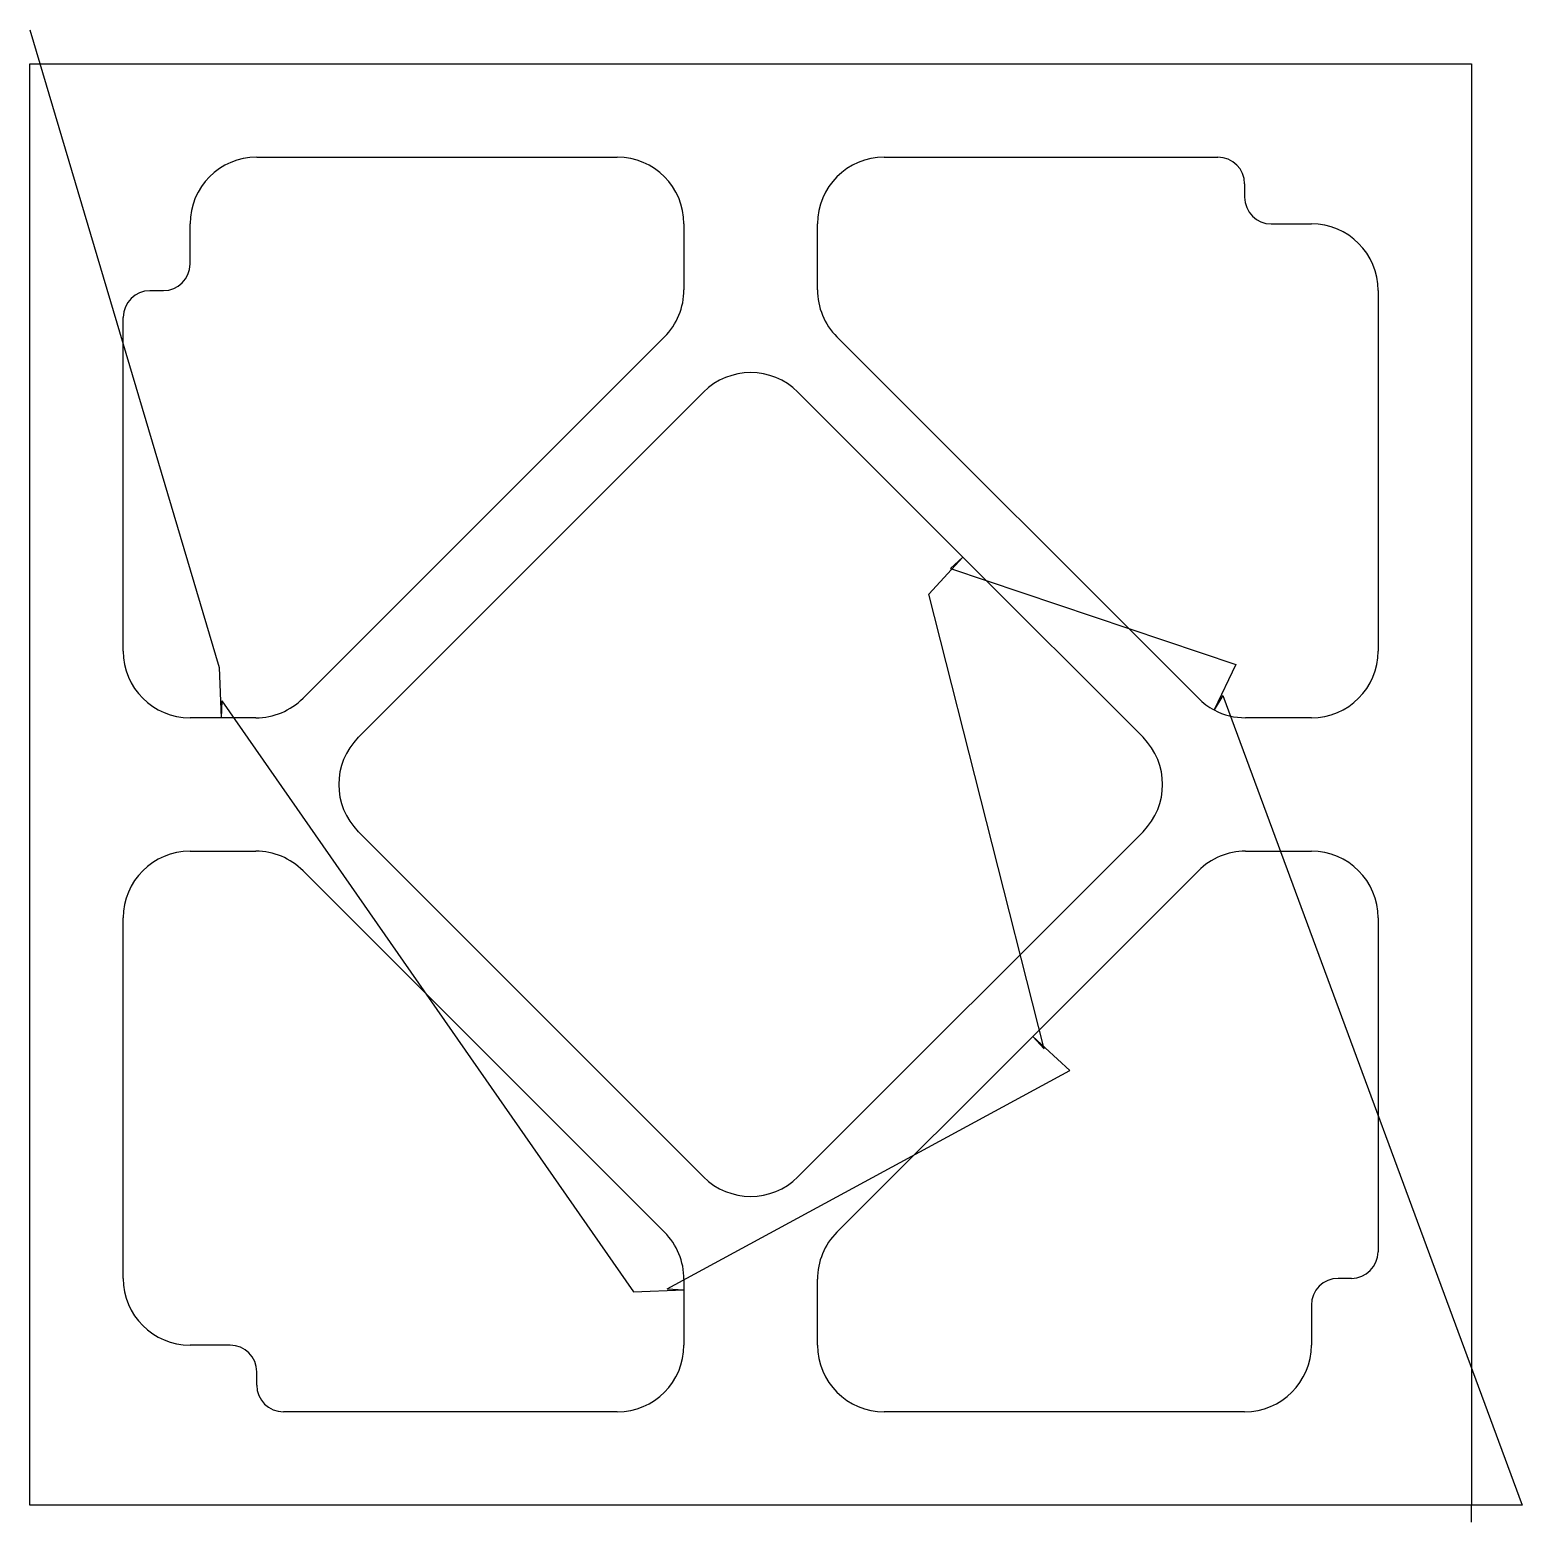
# Model space of a CAD drawing. Extents: x 1 to 5.4, y 0.95 to 5.35.
import ezdxf

# ---------------------------------------------------------------- set-up
doc = ezdxf.new("R2010")
doc.units = 0
doc.layers.get('0').update_dxf_attribs({"linetype": 'CONTINUOUS'})
doc.layers.add('3', color=7, linetype='CONTINUOUS')
doc.layers.add('9', color=7, linetype='CONTINUOUS')

msp = doc.modelspace()

# ---------------------------------------------------------------- linework, layer by layer
at = {"color": 0, "linetype": 'CONTINUOUS'}
for p, q in [((1, 5.352), (1.5579, 3.4712)), ((3.7151, 3.763), (4.557, 3.4799)), ((3.9914, 2.3463), (3.6514, 3.6872)), ((1.5665, 3.3725), (2.7808, 1.6294)), ((4.5183, 3.3887), (5.4012, 1)), ((2.8794, 1.638), (4.0673, 2.2827))]:
    msp.add_line(p, q, dxfattribs=at)
at = {"layer": '3', "color": 3, "linetype": 'CONTINUOUS'}
for p, q in [((1, 1), (1, 5.252)), ((1, 5.252), (5.252, 5.252)), ((5.252, 5.252), (5.252, 1)), ((1.6693, 4.9764), (2.7323, 4.9764)), ((3.5197, 4.9764), (4.5039, 4.9764)), ((4.5827, 4.8976), (4.5827, 4.8583)), ((1.4724, 4.6614), (1.4724, 4.7795)), ((2.9291, 4.7795), (2.9291, 4.5855)), ((3.3228, 4.5855), (3.3228, 4.7795)), ((4.6614, 4.7795), (4.7795, 4.7795)), ((1.3543, 4.5827), (1.3937, 4.5827)), ((4.9764, 4.5827), (4.9764, 3.5197)), ((1.2756, 3.5197), (1.2756, 4.5039)), ((2.8715, 4.4463), (1.8057, 3.3805)), ((4.4463, 3.3805), (3.3805, 4.4463)), ((1.9688, 3.2652), (2.9868, 4.2832)), ((3.2652, 4.2832), (3.7517, 3.7966)), ((3.7517, 3.7966), (4.2832, 3.2652)), ((1.5644, 3.3228), (1.4724, 3.3228)), ((1.6665, 3.3228), (1.5644, 3.3228)), ((4.7795, 3.3228), (4.5855, 3.3228)), ((2.9868, 1.9688), (1.9688, 2.9868)), ((4.2832, 2.9868), (3.2652, 1.9688)), ((1.4724, 2.9291), (1.6665, 2.9291)), ((4.5855, 2.9291), (4.7795, 2.9291)), ((1.8057, 2.8715), (2.8715, 1.8057)), ((3.9578, 2.383), (4.4463, 2.8715)), ((1.2756, 1.6693), (1.2756, 2.7323)), ((4.9764, 2.7323), (4.9764, 1.748)), ((3.3805, 1.8057), (3.9578, 2.383)), ((2.9291, 1.6665), (2.9291, 1.6359)), ((2.9291, 1.6359), (2.9291, 1.4724)), ((3.3228, 1.4724), (3.3228, 1.6665)), ((4.8976, 1.6693), (4.8583, 1.6693)), ((4.7795, 1.5906), (4.7795, 1.4724)), ((1.5906, 1.4724), (1.4724, 1.4724)), ((1.6693, 1.3543), (1.6693, 1.3937)), ((2.7323, 1.2756), (1.748, 1.2756)), ((4.5827, 1.2756), (3.5197, 1.2756)), ((5.252, 1), (1, 1))]:
    msp.add_line(p, q, dxfattribs=at)
for centre, radius, start, end in [((1.6693, 4.7795), 0.1969, 90, 180), ((2.7323, 4.7795), 0.1969, 0, 90), ((3.5197, 4.7795), 0.1969, 90, 180), ((4.5039, 4.8976), 0.0787, 0, 90), ((4.6614, 4.8583), 0.0787, 180, 270), ((4.7795, 4.5827), 0.1969, 0, 90), ((1.3937, 4.6614), 0.0787, 270, 0), ((1.3543, 4.5039), 0.0787, 90, 180), ((2.7323, 4.5855), 0.1969, 315, 0), ((3.5197, 4.5855), 0.1969, 180, 225), ((3.126, 4.144), 0.1969, 45, 135), ((1.4724, 3.5197), 0.1969, 180, 270), ((4.7795, 3.5197), 0.1969, 270, 0), ((1.6665, 3.5197), 0.1969, 270, 315), ((4.5855, 3.5197), 0.1969, 225, 242), ((4.5855, 3.5197), 0.1969, 242, 270), ((2.108, 3.126), 0.1969, 135, 225), ((4.144, 3.126), 0.1969, 315, 45), ((1.4724, 2.7323), 0.1969, 90, 180), ((1.6665, 2.7323), 0.1969, 45, 90), ((4.5855, 2.7323), 0.1969, 90, 135), ((4.7795, 2.7323), 0.1969, 0, 90), ((3.126, 2.108), 0.1969, 225, 315), ((2.7323, 1.6665), 0.1969, 0, 45), ((3.5197, 1.6665), 0.1969, 135, 180), ((4.8976, 1.748), 0.0787, 270, 0), ((1.4724, 1.6693), 0.1969, 180, 270), ((4.8583, 1.5906), 0.0787, 90, 180), ((1.5906, 1.3937), 0.0787, 0, 90), ((2.7323, 1.4724), 0.1969, 270, 0), ((3.5197, 1.4724), 0.1969, 180, 270), ((4.5827, 1.4724), 0.1969, 270, 0), ((1.748, 1.3543), 0.0787, 180, 270)]:
    msp.add_arc(centre, radius, start, end, dxfattribs=at)
at = {"layer": '9', "color": 9, "linetype": 'CONTINUOUS'}
for p, q in [((3.6514, 3.6872), (3.7517, 3.7966)), ((3.7151, 3.763), (3.7517, 3.7966)), ((4.557, 3.4799), (4.4931, 3.3459)), ((1.5579, 3.4712), (1.5644, 3.3228)), ((1.5665, 3.3725), (1.5644, 3.3228)), ((4.5183, 3.3887), (4.4931, 3.3459)), ((4.0673, 2.2827), (3.9578, 2.383)), ((3.9914, 2.3463), (3.9578, 2.383)), ((2.7808, 1.6294), (2.9291, 1.6359)), ((2.8794, 1.638), (2.9291, 1.6359)), ((5.4012, 1), (5.252, 1)), ((5.252, 0.9502), (5.252, 1))]:
    msp.add_line(p, q, dxfattribs=at)

doc.saveas('drawing.dxf')
